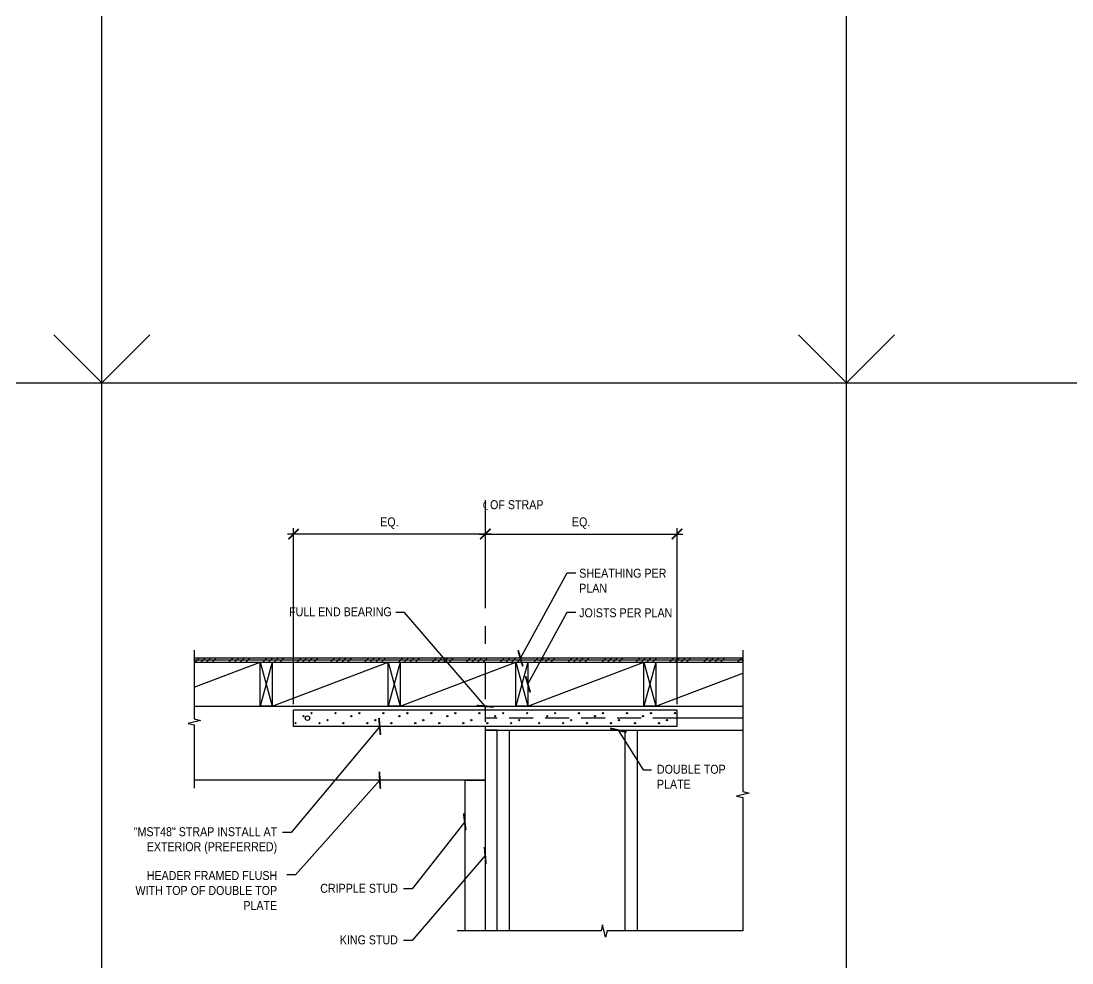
# Model space of a CAD drawing. Header units: inches. Extents: x -16404 to 14624, y -1591 to 16152.
# Drawn here: x -8765.7 to -8634.1, y 5363.4 to 5481.3 of the extents above; entities that cross this region are included whole.
import ezdxf

# ---------------------------------------------------------------- set-up
doc = ezdxf.new("R2010")
doc.units = ezdxf.units.IN
doc.header["$LTSCALE"] = 24
doc.header["$MEASUREMENT"] = 0
for name, pattern in [('CENTER2', [1.125, 0.75, -0.125, 0.125, -0.125]), ('DASHED2', [0.375, 0.25, -0.125]), ('HIDDEN2', [0.1875, 0.125, -0.0625]), ('HIDDEN4', [0.09375, 0.0625, -0.03125])]:
    doc.linetypes.add(name, pattern=pattern)
doc.layers.get('0').update_dxf_attribs({"linetype": 'CONTINUOUS'})
doc.layers.get('DefPoints').update_dxf_attribs({"color": 251, "linetype": 'CONTINUOUS'})
for name, color, linetype in [('S-ANNO-DIMS', 2, 'CONTINUOUS'), ('S-ANNO-NOTE', 4, 'CONTINUOUS'), ('S-BREAK', 2, 'CONTINUOUS'), ('S-SIMPSON', 2, 'CONTINUOUS'), ('S-WOOD', 3, 'CONTINUOUS')]:
    doc.layers.add(name, color=color, linetype=linetype)
doc.layers.add('S-ANNO-GRID-NONPLOT', color=251, linetype='CONTINUOUS', plot=False)
doc.layers.add('S-HATCH1', color=1, linetype='CONTINUOUS', transparency=0.5)
doc.styles.add('Arial', font='arial.ttf', dxfattribs={"width": 0.85})
doc.dimstyles.new('DIM-12$0', dxfattribs={"dimscale": 12, "dimtxt": 0.09375, "dimasz": 0.109375, "dimexe": 0.0625, "dimexo": 0.0625, "dimgap": 0.0625, "dimtad": 1, "dimdec": 4, "dimzin": 11, "dimdsep": 46, "dimlunit": 4, "dimtxsty": 'Arial', "dimblk": 'ARCHTICK', "dimblk1": 'ARCHTICK', "dimblk2": 'ARCHTICK', "dimsah": 1, "dimcen": 0.125, "dimdle": 0.0625, "dimclrd": 256, "dimclre": 256, "dimclrt": 4, "dimadec": 0, "dimazin": 0, "dimtfac": 0.75, "dimtdec": 4, "dimtofl": 0, "dimtmove": 0, "dimatfit": 3, "dimldrblk": 'ARCHTICK', "dimfxl": 1, "dimfrac": 1, "dimtolj": 1, "dimtzin": 11, "dimarcsym": 0})
doc.dimstyles.new('DIM-12$7', dxfattribs={"dimscale": 12, "dimtxt": 0.09375, "dimasz": 0.125, "dimexe": 0.0625, "dimexo": 0.0625, "dimgap": 0.0625, "dimtad": 1, "dimdec": 4, "dimzin": 11, "dimdsep": 46, "dimlunit": 4, "dimtxsty": 'Arial', "dimblk": 'ARCHTICK', "dimcen": 0.125, "dimclrd": 256, "dimclre": 256, "dimclrt": 4, "dimadec": 0, "dimazin": 0, "dimtfac": 0.75, "dimtdec": 4, "dimtofl": 0, "dimtmove": 0, "dimatfit": 3, "dimldrblk": 'ARCHTICK', "dimfxl": 1, "dimfrac": 1, "dimtolj": 1, "dimtzin": 11, "dimarcsym": 0})

# ---------------------------------------------------------------- blocks, each defined once
blk = doc.blocks.new('_ARCHTICK')
at = {"color": 0, "linetype": 'ByBlock', "const_width": 0.15}
blk.add_lwpolyline([(-0.5, -0.5), (0.5, 0.5)], dxfattribs=at)
blk = doc.blocks.new('*D2079')
at = {"layer": 'DefPoints', "color": 0, "transparency": 16777216}
for p in [(-8707.54, 5417.06), (-8683.54, 5417.06), (-8683.54, 5395.03)]:
    blk.add_point(p, dxfattribs=at)
at = {"layer": 'S-ANNO-DIMS', "lineweight": -2, "transparency": 16777216}
for p, q in [((-8683.54, 5395.78), (-8683.54, 5417.81)), ((-8708.29, 5417.06), (-8682.79, 5417.06))]:
    blk.add_line(p, q, dxfattribs=at)
at = {"layer": 'S-ANNO-DIMS', "lineweight": -2, "transparency": 16777216, "xscale": 1.3125, "yscale": 1.3125, "zscale": 1.3125, "rotation": 180}
blk.add_blockref('_ARCHTICK', (-8707.54, 5417.06), dxfattribs=at)
at = {"layer": 'S-ANNO-DIMS', "lineweight": -2, "transparency": 16777216, "xscale": 1.3125, "yscale": 1.3125, "zscale": 1.3125}
blk.add_blockref('_ARCHTICK', (-8683.54, 5417.06), dxfattribs=at)
at = {"layer": 'S-ANNO-DIMS', "color": 4, "transparency": 16777216, "insert": (-8695.54, 5418.42), "char_height": 1.125, "attachment_point": 5, "style": 'Arial'}
blk.add_mtext('\\A1;EQ.', dxfattribs=at)
blk = doc.blocks.new('*D2080')
at = {"layer": 'DefPoints', "color": 0, "transparency": 16777216}
for p in [(-8731.54, 5417.06), (-8707.54, 5417.06), (-8731.54, 5395.03)]:
    blk.add_point(p, dxfattribs=at)
at = {"layer": 'S-ANNO-DIMS', "lineweight": -2, "transparency": 16777216}
for p, q in [((-8731.54, 5395.78), (-8731.54, 5417.81)), ((-8706.79, 5417.06), (-8732.29, 5417.06))]:
    blk.add_line(p, q, dxfattribs=at)
at = {"layer": 'S-ANNO-DIMS', "lineweight": -2, "transparency": 16777216, "xscale": 1.3125, "yscale": 1.3125, "zscale": 1.3125, "rotation": 180}
blk.add_blockref('_ARCHTICK', (-8731.54, 5417.06), dxfattribs=at)
at = {"layer": 'S-ANNO-DIMS', "lineweight": -2, "transparency": 16777216, "xscale": 1.3125, "yscale": 1.3125, "zscale": 1.3125}
blk.add_blockref('_ARCHTICK', (-8707.54, 5417.06), dxfattribs=at)
at = {"layer": 'S-ANNO-DIMS', "color": 4, "transparency": 16777216, "insert": (-8719.54, 5418.42), "char_height": 1.125, "attachment_point": 5, "style": 'Arial'}
blk.add_mtext('\\A1;EQ.', dxfattribs=at)
blk = doc.blocks.new('Se_24x36_DETAILS_GRID')
for p, q in [((0, 23), (7.767, 23)), ((0, 15.333), (0, 23)), ((7.767, 23), (15.535, 23)), ((7.767, 15.333), (7.767, 23)), ((23.302, 23), (31.07, 23)), ((31.07, 15.333), (31.07, 23)), ((0, 0), (0, 7.667)), ((7.767, 0), (7.767, 7.667)), ((31.07, 0), (31.07, 7.667)), ((0, 0), (0.5, 0.5)), ((7.767, 0), (8.267, 0.5)), ((0, 0), (7.767, 0)), ((7.767, 0), (15.535, 0)), ((23.302, 0), (31.07, 0))]:
    blk.add_line(p, q)
at = {"linetype": 'DASHED2', "ltscale": 0.5}
for p, q in [((7.767, 0), (7.267, 0.5)), ((31.07, 0), (30.57, 0.5))]:
    blk.add_line(p, q, dxfattribs=at)

msp = doc.modelspace()

# ---------------------------------------------------------------- hatches: boundary and pattern name
at = {"layer": 'S-HATCH1'}
h = msp.add_hatch(dxfattribs=at)
h.set_pattern_fill('ANSI34', color=256, scale=4, style=0)
h.set_pattern_definition([(45, (-8747.082, 5351.1166), (-2.12132, 2.12132), []), (45, (-8746.3748, 5351.1166), (-2.12132, 2.12132), []), (45, (-8745.6677, 5351.1166), (-2.12132, 2.12132), []), (45, (-8744.9606, 5351.1166), (-2.12132, 2.12132), [])])
h.paths.add_polyline_path([(-8675.29953, 5401.00089), (-8675.29953, 5401.50089), (-8743.96248, 5401.50089), (-8743.96248, 5401.00089)])

# ---------------------------------------------------------------- linework, layer by layer
at = {"layer": 'S-ANNO-NOTE', "color": 1, "linetype": 'CENTER2', "ltscale": 0.75}
msp.add_line((-8707.54441, 5421.29392), (-8707.54441, 5396.39998), dxfattribs=at)
at = {"layer": 'S-BREAK'}
for points in [[(-8743.96248, 5402.50089), (-8743.96248, 5393.92243), (-8743.18413, 5393.73314), (-8744.74083, 5393.35457), (-8743.96248, 5393.16528), (-8743.96248, 5385.25089)], [(-8675.29953, 5402.50089), (-8675.29953, 5384.81354), (-8674.52118, 5384.62425), (-8676.07788, 5384.24568), (-8675.29953, 5384.05639), (-8675.29953, 5367.36905)], [(-8675.29953, 5367.36905), (-8692.2934, 5367.36905), (-8692.48268, 5366.5907), (-8692.86126, 5368.1474), (-8693.05054, 5367.36905), (-8711.04441, 5367.36905)]]:
    msp.add_lwpolyline(points, dxfattribs=at)
at = {"layer": 'S-SIMPSON'}
for p, q in [((-8731.54441, 5395.03214), (-8683.54441, 5395.03214)), ((-8731.54441, 5392.96964), (-8731.54441, 5395.03214)), ((-8683.54441, 5395.03214), (-8683.54441, 5392.96964)), ((-8730.38441, 5394.25089), (-8730.20441, 5394.25089)), ((-8730.29441, 5394.16089), (-8730.29441, 5394.34089)), ((-8729.38441, 5394.62589), (-8729.20441, 5394.62589)), ((-8729.29441, 5394.53589), (-8729.29441, 5394.71589)), ((-8727.38441, 5393.75089), (-8727.20441, 5393.75089)), ((-8727.29441, 5393.66089), (-8727.29441, 5393.84089)), ((-8726.38441, 5394.62589), (-8726.20441, 5394.62589)), ((-8726.29441, 5394.53589), (-8726.29441, 5394.71589)), ((-8724.38441, 5394.25089), (-8724.20441, 5394.25089)), ((-8724.29441, 5394.16089), (-8724.29441, 5394.34089)), ((-8723.38441, 5394.62589), (-8723.20441, 5394.62589)), ((-8723.29441, 5394.53589), (-8723.29441, 5394.71589)), ((-8721.38441, 5393.75089), (-8721.20441, 5393.75089)), ((-8721.29441, 5393.66089), (-8721.29441, 5393.84089)), ((-8720.38441, 5394.62589), (-8720.20441, 5394.62589)), ((-8720.29441, 5394.53589), (-8720.29441, 5394.71589)), ((-8718.38441, 5394.25089), (-8718.20441, 5394.25089)), ((-8718.29441, 5394.16089), (-8718.29441, 5394.34089)), ((-8717.38441, 5394.62589), (-8717.20441, 5394.62589)), ((-8717.29441, 5394.53589), (-8717.29441, 5394.71589)), ((-8715.38441, 5393.75089), (-8715.20441, 5393.75089)), ((-8715.29441, 5393.66089), (-8715.29441, 5393.84089)), ((-8714.38441, 5394.62589), (-8714.20441, 5394.62589)), ((-8714.29441, 5394.53589), (-8714.29441, 5394.71589)), ((-8712.38441, 5394.25089), (-8712.20441, 5394.25089)), ((-8712.29441, 5394.16089), (-8712.29441, 5394.34089)), ((-8711.38441, 5394.62589), (-8711.20441, 5394.62589)), ((-8711.29441, 5394.53589), (-8711.29441, 5394.71589)), ((-8709.38441, 5393.75089), (-8709.20441, 5393.75089)), ((-8709.29441, 5393.66089), (-8709.29441, 5393.84089)), ((-8708.38441, 5394.62589), (-8708.20441, 5394.62589)), ((-8708.29441, 5394.53589), (-8708.29441, 5394.71589)), ((-8706.38441, 5394.25089), (-8706.20441, 5394.25089)), ((-8706.29441, 5394.16089), (-8706.29441, 5394.34089)), ((-8705.38441, 5394.62589), (-8705.20441, 5394.62589)), ((-8705.29441, 5394.53589), (-8705.29441, 5394.71589)), ((-8703.38441, 5393.75089), (-8703.20441, 5393.75089)), ((-8703.29441, 5393.66089), (-8703.29441, 5393.84089)), ((-8702.38441, 5394.62589), (-8702.20441, 5394.62589)), ((-8702.29441, 5394.53589), (-8702.29441, 5394.71589)), ((-8699.88441, 5394.25089), (-8699.70441, 5394.25089)), ((-8699.79441, 5394.16089), (-8699.79441, 5394.34089)), ((-8698.88441, 5394.62589), (-8698.70441, 5394.62589)), ((-8698.79441, 5394.53589), (-8698.79441, 5394.71589)), ((-8696.88441, 5393.75089), (-8696.70441, 5393.75089)), ((-8696.79441, 5393.66089), (-8696.79441, 5393.84089)), ((-8695.88441, 5394.62589), (-8695.70441, 5394.62589)), ((-8695.79441, 5394.53589), (-8695.79441, 5394.71589)), ((-8693.88441, 5394.25089), (-8693.70441, 5394.25089)), ((-8693.79441, 5394.16089), (-8693.79441, 5394.34089)), ((-8692.88441, 5394.62589), (-8692.70441, 5394.62589)), ((-8692.79441, 5394.53589), (-8692.79441, 5394.71589)), ((-8690.88441, 5393.75089), (-8690.70441, 5393.75089)), ((-8690.79441, 5393.66089), (-8690.79441, 5393.84089)), ((-8689.88441, 5394.62589), (-8689.70441, 5394.62589)), ((-8689.79441, 5394.53589), (-8689.79441, 5394.71589)), ((-8687.88441, 5394.25089), (-8687.70441, 5394.25089)), ((-8687.79441, 5394.16089), (-8687.79441, 5394.34089)), ((-8686.88441, 5394.62589), (-8686.70441, 5394.62589)), ((-8686.79441, 5394.53589), (-8686.79441, 5394.71589)), ((-8684.88441, 5393.75089), (-8684.70441, 5393.75089)), ((-8684.79441, 5393.66089), (-8684.79441, 5393.84089)), ((-8683.88441, 5394.62589), (-8683.70441, 5394.62589)), ((-8683.79441, 5394.53589), (-8683.79441, 5394.71589)), ((-8683.54441, 5392.96964), (-8731.54441, 5392.96964)), ((-8731.38441, 5393.37589), (-8731.20441, 5393.37589)), ((-8731.29441, 5393.28589), (-8731.29441, 5393.46589)), ((-8728.38441, 5393.37589), (-8728.20441, 5393.37589)), ((-8728.29441, 5393.28589), (-8728.29441, 5393.46589)), ((-8725.38441, 5393.37589), (-8725.20441, 5393.37589)), ((-8725.29441, 5393.28589), (-8725.29441, 5393.46589)), ((-8722.38441, 5393.37589), (-8722.20441, 5393.37589)), ((-8722.29441, 5393.28589), (-8722.29441, 5393.46589)), ((-8719.38441, 5393.37589), (-8719.20441, 5393.37589)), ((-8719.29441, 5393.28589), (-8719.29441, 5393.46589)), ((-8716.38441, 5393.37589), (-8716.20441, 5393.37589)), ((-8716.29441, 5393.28589), (-8716.29441, 5393.46589)), ((-8713.38441, 5393.37589), (-8713.20441, 5393.37589)), ((-8713.29441, 5393.28589), (-8713.29441, 5393.46589)), ((-8710.38441, 5393.37589), (-8710.20441, 5393.37589)), ((-8710.29441, 5393.28589), (-8710.29441, 5393.46589)), ((-8707.38441, 5393.37589), (-8707.20441, 5393.37589)), ((-8707.29441, 5393.28589), (-8707.29441, 5393.46589)), ((-8704.38441, 5393.37589), (-8704.20441, 5393.37589)), ((-8704.29441, 5393.28589), (-8704.29441, 5393.46589)), ((-8700.88441, 5393.37589), (-8700.70441, 5393.37589)), ((-8700.79441, 5393.28589), (-8700.79441, 5393.46589)), ((-8697.88441, 5393.37589), (-8697.70441, 5393.37589)), ((-8697.79441, 5393.28589), (-8697.79441, 5393.46589)), ((-8694.88441, 5393.37589), (-8694.70441, 5393.37589)), ((-8694.79441, 5393.28589), (-8694.79441, 5393.46589)), ((-8691.88441, 5393.37589), (-8691.70441, 5393.37589)), ((-8691.79441, 5393.28589), (-8691.79441, 5393.46589)), ((-8688.88441, 5393.37589), (-8688.70441, 5393.37589)), ((-8688.79441, 5393.28589), (-8688.79441, 5393.46589)), ((-8685.88441, 5393.37589), (-8685.70441, 5393.37589)), ((-8685.79441, 5393.28589), (-8685.79441, 5393.46589))]:
    msp.add_line(p, q, dxfattribs=at)
for centre, radius in [((-8730.29441, 5394.25089), 0.07815), ((-8729.79441, 5394.00089), 0.28125), ((-8729.29441, 5394.62589), 0.078), ((-8727.29441, 5393.75089), 0.078), ((-8726.29441, 5394.62589), 0.078), ((-8724.29441, 5394.25089), 0.07815), ((-8723.29441, 5394.62589), 0.078), ((-8721.29441, 5393.75089), 0.078), ((-8720.29441, 5394.62589), 0.078), ((-8718.29441, 5394.25089), 0.07815), ((-8717.29441, 5394.62589), 0.078), ((-8715.29441, 5393.75089), 0.078), ((-8714.29441, 5394.62589), 0.078), ((-8712.29441, 5394.25089), 0.07815), ((-8711.29441, 5394.62589), 0.078), ((-8709.29441, 5393.75089), 0.078), ((-8708.29441, 5394.62589), 0.078), ((-8706.29441, 5394.25089), 0.07815), ((-8705.29441, 5394.62589), 0.078), ((-8703.29441, 5393.75089), 0.078), ((-8702.29441, 5394.62589), 0.078), ((-8699.79441, 5394.25089), 0.07815), ((-8698.79441, 5394.62589), 0.078), ((-8696.79441, 5393.75089), 0.078), ((-8695.79441, 5394.62589), 0.078), ((-8693.79441, 5394.25089), 0.07815), ((-8692.79441, 5394.62589), 0.078), ((-8690.79441, 5393.75089), 0.078), ((-8689.79441, 5394.62589), 0.078), ((-8687.79441, 5394.25089), 0.07815), ((-8686.79441, 5394.62589), 0.078), ((-8684.79441, 5393.75089), 0.078), ((-8683.79441, 5394.62589), 0.078), ((-8731.29441, 5393.37589), 0.078), ((-8728.29441, 5393.37589), 0.078), ((-8725.29441, 5393.37589), 0.078), ((-8722.29441, 5393.37589), 0.078), ((-8719.29441, 5393.37589), 0.078), ((-8716.29441, 5393.37589), 0.078), ((-8713.29441, 5393.37589), 0.078), ((-8710.29441, 5393.37589), 0.078), ((-8707.29441, 5393.37589), 0.078), ((-8704.29441, 5393.37589), 0.078), ((-8700.79441, 5393.37589), 0.078), ((-8697.79441, 5393.37589), 0.078), ((-8694.79441, 5393.37589), 0.078), ((-8691.79441, 5393.37589), 0.078), ((-8688.79441, 5393.37589), 0.078), ((-8685.79441, 5393.37589), 0.078)]:
    msp.add_circle(centre, radius, dxfattribs=at)
at = {"layer": 'S-WOOD', "color": 1}
msp.add_line((-8675.29953, 5401.25089), (-8743.96248, 5401.25089), dxfattribs=at)
at = {"layer": 'S-WOOD', "color": 2}
for p, q in [((-8743.96248, 5397.86888), (-8735.70536, 5401.00089)), ((-8734.20536, 5401.00089), (-8735.70536, 5395.50089)), ((-8735.70536, 5401.00089), (-8734.20536, 5395.50089)), ((-8734.20536, 5395.50089), (-8719.70536, 5401.00089)), ((-8719.70536, 5401.00089), (-8718.20536, 5395.50089)), ((-8718.20536, 5401.00089), (-8719.70536, 5395.50089)), ((-8718.20536, 5395.50089), (-8703.70536, 5401.00089)), ((-8702.20536, 5401.00089), (-8703.70536, 5395.50089)), ((-8703.70536, 5401.00089), (-8702.20536, 5395.50089)), ((-8702.20536, 5395.50089), (-8687.70536, 5401.00089)), ((-8687.70536, 5401.00089), (-8686.20536, 5395.50089)), ((-8686.20536, 5401.00089), (-8687.70536, 5395.50089)), ((-8686.20536, 5395.50089), (-8675.29953, 5399.63758))]:
    msp.add_line(p, q, dxfattribs=at)
at = {"layer": 'S-WOOD', "color": 2, "linetype": 'HIDDEN4'}
msp.add_line((-8707.54441, 5395.03214), (-8707.54441, 5392.96964), dxfattribs=at)
at = {"layer": 'S-WOOD', "color": 2, "linetype": 'HIDDEN2'}
msp.add_line((-8683.54441, 5394.00089), (-8707.54441, 5394.00089), dxfattribs=at)
at = {"layer": 'S-WOOD'}
for points in [[(-8675.29953, 5401.00089), (-8675.29953, 5401.50089), (-8743.96248, 5401.50089), (-8743.96248, 5401.00089)], [(-8735.70536, 5401.00089), (-8734.20536, 5401.00089), (-8734.20536, 5395.50089), (-8735.70536, 5395.50089)], [(-8719.70536, 5401.00089), (-8718.20536, 5401.00089), (-8718.20536, 5395.50089), (-8719.70536, 5395.50089)], [(-8703.70536, 5401.00089), (-8702.20536, 5401.00089), (-8702.20536, 5395.50089), (-8703.70536, 5395.50089)], [(-8687.70536, 5401.00089), (-8686.20536, 5401.00089), (-8686.20536, 5395.50089), (-8687.70536, 5395.50089)]]:
    msp.add_lwpolyline(points, close=True, dxfattribs=at)
for points in [[(-8743.96248, 5395.50089), (-8707.54441, 5395.50089), (-8707.54441, 5395.03214)], [(-8707.54441, 5395.03214), (-8707.54441, 5395.50089), (-8675.29953, 5395.50089)], [(-8675.29953, 5394.00089), (-8683.54441, 5394.00089)], [(-8675.29953, 5394.00089), (-8683.54441, 5394.00089)], [(-8707.54441, 5392.96964), (-8707.54441, 5392.50089), (-8675.29953, 5392.50089)], [(-8706.04441, 5367.36905), (-8706.04441, 5392.50089), (-8707.54441, 5392.50089), (-8707.54441, 5386.25089)], [(-8706.04441, 5367.36905), (-8706.04441, 5392.50089), (-8704.54441, 5392.50089), (-8704.54441, 5367.36905)], [(-8690.04441, 5367.36905), (-8690.04441, 5392.50089), (-8688.54441, 5392.50089), (-8688.54441, 5367.36905)], [(-8707.54441, 5386.25089), (-8743.96248, 5386.25089)], [(-8710.04441, 5367.36905), (-8710.04441, 5386.25089), (-8707.54441, 5386.25089), (-8707.54441, 5367.80206)], [(-8707.54441, 5386.25089), (-8707.54441, 5367.36905)]]:
    msp.add_lwpolyline(points, dxfattribs=at)

# ---------------------------------------------------------------- block references
at = {"layer": 'S-ANNO-GRID-NONPLOT', "xscale": 12, "yscale": 12, "zscale": 12}
for p in [(-9128.3678, 5436), (-8755.5314, 5436), (-9128.3678, 5160), (-8755.5314, 5160)]:
    msp.add_blockref('Se_24x36_DETAILS_GRID', p, dxfattribs=at)

# ---------------------------------------------------------------- texts
at = {"layer": 'S-ANNO-NOTE', "color": 4, "char_height": 1.125, "style": 'Arial'}
for s, insert, width, attachment_point in [('℄ OF STRAP', (-8707.8487, 5421.29842), 11.2915393, 1), ('SHEATHING PER PLAN', (-8695.77991, 5412.71811), 11.2915393, 1), ('FULL END BEARING', (-8719.25386, 5407.89373), 13.0122483, 3), ('JOISTS PER PLAN', (-8695.77991, 5407.76365), 11.2915393, 1), ('DOUBLE TOP PLATE', (-8686.05191, 5388.17073), 9.7368406, 1), ('"MST48" STRAP INSTALL AT EXTERIOR (PREFERRED)', (-8733.58913, 5380.35486), 22.5039397, 3), ('HEADER FRAMED FLUSH WITH TOP OF DOUBLE TOP PLATE', (-8733.58903, 5374.86901), 18.1160504, 3), ('CRIPPLE STUD', (-8718.47586, 5373.26904), 22.5302798, 3), ('KING STUD', (-8718.47586, 5366.81052), 22.5302798, 3)]:
    msp.add_mtext(s, dxfattribs=dict(at, insert=insert, width=width, attachment_point=attachment_point))

# ---------------------------------------------------------------- dimensions: what is measured, and where the dimension line sits
at = {"layer": 'S-ANNO-DIMS'}
dim = msp.add_linear_dim(base=(-8731.54441, 5417.05504), p1=(-8707.54441, 5417.05504), p2=(-8731.54441, 5395.03214), angle=180, text='EQ.', dimstyle='DIM-12$0', dxfattribs=at)
dim.commit()
dim.dimension.update_dxf_attribs({"geometry": '*D2080', "text_midpoint": (-8719.54441, 5418.42126)})
dim = msp.add_linear_dim(base=(-8683.54441, 5417.05504), p1=(-8707.54441, 5417.05504), p2=(-8683.54441, 5395.03214), text='EQ.', dimstyle='DIM-12$0', dxfattribs=at)
dim.commit()
dim.dimension.update_dxf_attribs({"geometry": '*D2079', "text_midpoint": (-8695.54441, 5418.42126)})

# ---------------------------------------------------------------- leaders
for points in [[(-8703.1364, 5401.50089), (-8697.28517, 5412.21272), (-8696.20517, 5412.21272)], [(-8707.54441, 5395.50089), (-8717.66548, 5407.2495), (-8718.74548, 5407.2495)], [(-8702.20536, 5398.25089), (-8697.28517, 5407.25827), (-8696.20517, 5407.25827)], [(-8720.75369, 5392.96964), (-8731.84791, 5379.71063), (-8732.92791, 5379.71063)], [(-8690.89075, 5392.50089), (-8687.79314, 5387.5265), (-8686.71314, 5387.5265)], [(-8720.73729, 5386.25089), (-8731.31368, 5374.38903), (-8732.39368, 5374.38903)], [(-8710.10955, 5381.0327), (-8716.6949, 5372.62482), (-8717.7749, 5372.62482)], [(-8707.54441, 5376.80997), (-8716.6949, 5366.16629), (-8717.7749, 5366.16629)]]:
    msp.add_leader(points, dimstyle='DIM-12$7', dxfattribs=at)

doc.saveas('drawing.dxf')
